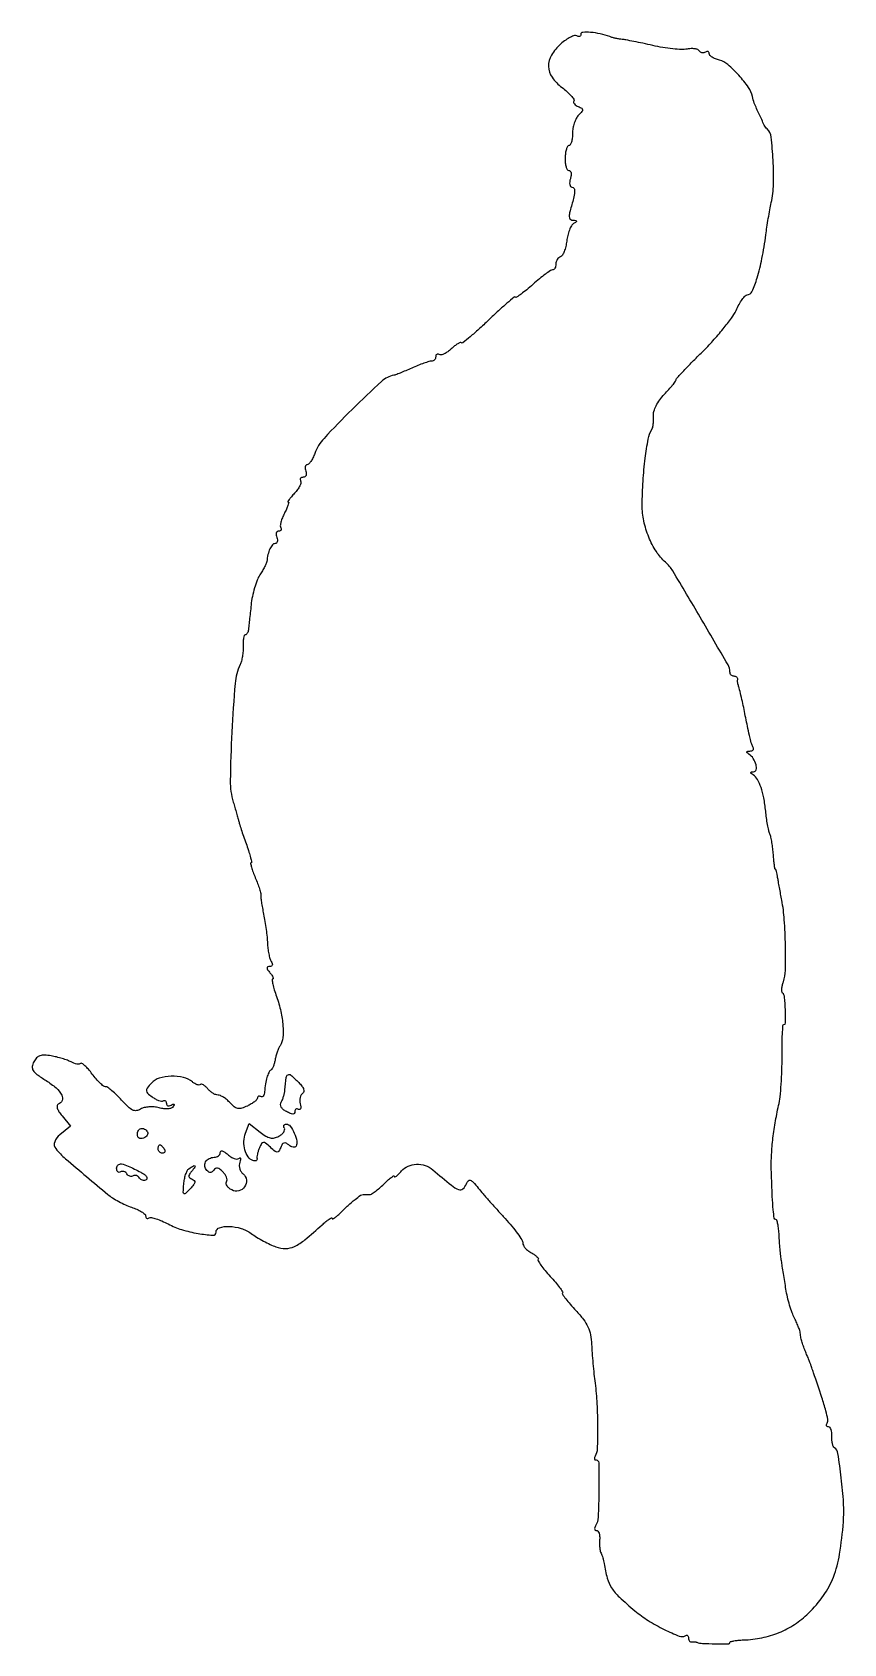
# Model space of a CAD drawing. Extents: x 1 to 196, y 1 to 389.
import ezdxf

# ---------------------------------------------------------------- set-up
doc = ezdxf.new("R2010")
doc.units = 0

msp = doc.modelspace()

# ---------------------------------------------------------------- linework, layer by layer
for points in [[(133, 388.802311, -0.125978), (132.922666, 388.500248, -0.188834), (132.716237, 388.327693, -0.14809), (132.403589, 388.318643, -0.072243), (132.033997, 388.478989, 0.219047), (131.47773, 388.547357, 0.041124), (130.504969, 388.146144, 0.037197), (129.359861, 387.447607, 0.026433), (128.18531, 386.507529, 0.074823), (125.935101, 383.801053, 0.144145), (125.222182, 381.098523, 0.146798), (126.091279, 378.475135, 0.07866), (128.483758, 376, -0.020025), (129.722507, 374.98711, -0.031419), (130.692014, 374.011988, -0.03252), (131.33024, 373.180542, -0.293211), (131.338655, 372.742937, 0.195474), (131.282878, 372.408233, 0.113312), (131.461647, 372.03493, 0.081485), (131.856522, 371.677323, 0.05177), (132.410919, 371.39581, -0.036944), (133.221327, 371.014026, -0.262274), (133.437855, 370.655804, -0.187152), (133.275588, 370.196103, -0.019013), (132.474301, 369.331444, 0.07756), (131.90872, 368.556693, 0.038185), (131.433076, 367.429951, 0.036713), (131.108674, 366.158014, 0.044111), (131, 364.928571, -0.02739), (130.938483, 363.806437, -0.043092), (130.750953, 362.860268, -0.053182), (130.479066, 362.195162, -0.275809), (130.15218, 362, 0.273605), (129.819348, 361.803133, 0.050284), (129.528351, 361.11875, 0.041626), (129.313282, 360.149474, 0.026686), (129.219063, 359, 0.031645), (129.259127, 357.850674, 0.049537), (129.45272, 356.88125, 0.064465), (129.755992, 356.210897, 0.259925), (130.134271, 356, -0.231387), (130.463366, 355.839088, -0.120678), (130.654412, 355.4125, -0.078068), (130.6706, 354.766316, -0.044169), (130.5, 354, 0.044616), (130.330123, 353.233707, 0.078769), (130.348369, 352.5875, 0.121514), (130.54256, 352.161023, 0.229314), (130.875195, 352, -0.293809), (131.378641, 351.676216, -0.127231), (131.523202, 350.856814, -0.044136), (131.255383, 349.265061, -0.007225), (130.423023, 346.25, 0.034629), (130.199942, 345.22638, 0.112777), (130.254547, 344.538876, 0.186659), (130.572549, 344.139898, 0.130124), (131.133369, 343.984687, -0.020897), (131.799076, 343.949376, -0.345036), (131.950145, 343.806001, -0.278531), (131.860541, 343.591836, -0.016373), (131.252917, 343.177473, 0.122645), (130.745663, 342.644804, 0.03596), (130.255625, 341.617272, 0.03376), (129.852824, 340.340585, 0.030563), (129.609103, 338.978181, -0.028678), (129.376073, 337.646626, -0.037065), (129.003969, 336.463397, -0.040538), (128.559218, 335.565312, -0.178923), (128.106186, 335.202062, 0.103718), (127.683321, 334.955179, 0.070356), (127.324942, 334.525502, 0.066557), (127.082771, 333.98578, 0.072338), (127, 333.416667, -0.055822), (126.93931, 332.874763, -0.075335), (126.759611, 332.416146, -0.094665), (126.493864, 332.108588, -0.168938), (126.181653, 332, 0.149676), (125.688916, 331.849118, 0.009882), (124.461387, 330.983739, 0.013603), (123.023832, 329.865682, 0.009711), (121.474597, 328.540389, -0.009208), (119.957623, 327.240049, -0.015123), (118.621867, 326.203369, -0.008828), (117.500683, 325.416247, -0.359327), (117.223913, 325.442754, 0.387292), (116.940025, 325.455933, 0.0035), (115.172954, 323.968713, 0.009389), (113.119691, 322.14818, 0.005653), (110.75023, 319.916436, -0.00665), (108.376216, 317.689315, -0.01103), (106.308785, 315.882882, -0.004798), (104.54295, 314.435923, -0.382773), (104.212812, 314.453854, 0.305917), (103.928599, 314.508999, 0.034373), (103.311437, 314.194859, 0.032362), (102.556669, 313.673775, 0.020272), (101.742107, 312.974363, -0.032332), (100.896945, 312.283356, -0.043906), (100.048566, 311.782867, -0.051113), (99.313576, 311.520313, -0.201287), (98.848556, 311.593597, 0.102582), (98.525136, 311.711335, 0.178576), (98.249263, 311.652894, 0.166375), (98.064315, 311.423665, 0.087512), (98, 311.059017, -0.09644), (97.921305, 310.654814, -0.097296), (97.696815, 310.311086, -0.098532), (97.361738, 310.080946, -0.101698), (96.967881, 310, 0.074031), (96.363046, 309.909953, 0.010137), (95.14682, 309.512491, 0.011465), (93.71702, 308.975842, 0.009463), (92.217881, 308.340394, -0.003469), (90.751736, 307.698091, -0.004752), (89.422766, 307.141745, -0.00313), (88.301449, 306.692968, -0.054784), (87.923448, 306.590394, 0.14756), (84.957455, 305.163052, 0.009182), (77.813907, 298.374927, 0.011235), (71.04203, 291.392233, 0.099425), (68.81194, 287.75, -0.026118), (68.362429, 286.696893, -0.035916), (67.844535, 285.807813, -0.039037), (67.333993, 285.172963, -0.206739), (66.93356, 285, 0.207574), (66.650344, 284.877129, 0.140365), (66.487648, 284.559375, 0.09073), (66.481179, 284.074655, 0.049738), (66.638374, 283.5, -0.069008), (66.771857, 282.926317, -0.116977), (66.70238, 282.440625, -0.152575), (66.444764, 282.120613, -0.148627), (66.047972, 282, 0.07732), (65.641248, 281.936726, 0.15491), (65.378533, 281.750737, 0.185926), (65.299133, 281.474324, 0.116939), (65.406403, 281.151444, -0.207146), (65.47513, 280.680981, -0.048745), (65.188001, 279.920164, -0.042244), (64.655552, 279.037364, -0.030726), (63.926464, 278.151444, 0.01123), (63.190944, 277.325522, 0.022146), (62.651773, 276.631987, 0.026131), (62.329699, 276.123133, 0.573503), (62.401742, 276, -0.482072), (62.515284, 275.857386, -0.025374), (62.332325, 275.213249, -0.024489), (61.9908, 274.349299, -0.01329), (61.491875, 273.3217, 0.025498), (60.997127, 272.236041, 0.03247), (60.659705, 271.188777, 0.034119), (60.500688, 270.307726, 0.167523), (60.610195, 269.8217, -0.10287), (60.724, 269.508527, -0.178761), (60.666989, 269.241374, -0.16614), (60.444349, 269.062256, -0.087275), (60.090402, 269, 0.172457), (59.747127, 268.877971, 0.149855), (59.53372, 268.559375, 0.105471), (59.493584, 268.074174, 0.059765), (59.638374, 267.5, -0.057339), (59.786151, 266.925703, -0.102119), (59.753976, 266.440625, -0.148301), (59.552548, 266.122333, -0.179936), (59.22362, 266, 0.224533), (58.587992, 265.699407, 0.063896), (57.99252, 264.748979, 0.050377), (57.515094, 263.361521, 0.033317), (57.239461, 261.697277, -0.082583), (57.118378, 261.246318, -0.012696), (56.711264, 260.408871, -0.013884), (56.173531, 259.437648, -0.011656), (55.551621, 258.43844, 0.052774), (54.898382, 257.166934, 0.021119), (54.269119, 255.311093, 0.020618), (53.75385, 253.236494, 0.024458), (53.445534, 251.241163, -0.000191), (53.244994, 249.334288, -0.000224), (53.053252, 247.525529, -0.000197), (52.889868, 245.996573, -0.001377), (52.807711, 245.25, -0.047388), (52.70723, 244.771693, -0.062788), (52.523095, 244.367188, -0.077849), (52.288228, 244.092814, -0.178727), (52.036868, 244, 0.31603), (51.799103, 243.833044, 0.039763), (51.623864, 243.192187, 0.035137), (51.519307, 242.304071, 0.021573), (51.515297, 241.25, -0.027197), (51.497608, 240.074373, -0.021779), (51.354829, 238.815961, -0.022285), (51.119402, 237.661026, -0.050847), (50.817045, 236.825612, 0.091653), (49.585096, 232.305224, 0.008255), (48.79908, 220.549697, 0.008976), (48.420362, 208.829902, 0.077414), (49.149168, 203.664471, -0.002192), (49.543973, 202.342921, -0.002054), (49.935976, 200.988938, -0.002043), (50.273999, 199.784552, -0.007047), (50.478881, 199, 0.016218), (50.713803, 198.163474, 0.003264), (51.189544, 196.692188, 0.003443), (51.766255, 194.987115, 0.003212), (52.379689, 193.25, -0.009178), (52.93355, 191.619898, -0.01605), (53.32359, 190.248438, -0.010662), (53.571514, 189.158509, -0.474798), (53.442221, 189, 0.480367), (53.320394, 188.847846, 0.014606), (53.548862, 187.95192, 0.018699), (53.925634, 186.800692, 0.010524), (54.463936, 185.43207, -0.009515), (55.0243, 184.015752, -0.012801), (55.474006, 182.711861, -0.009906), (55.796748, 181.617196, -0.119897), (55.80904, 181.18207, 0.082112), (55.788277, 180.736418, 0.006511), (55.942501, 179.559713, 0.008692), (56.170412, 178.153939, 0.006549), (56.467935, 176.616952, -0.010716), (56.784969, 174.902733, -0.007498), (57.071691, 172.958944, -0.007568), (57.29039, 171.087264, -0.0156), (57.393457, 169.616952, 0.021485), (57.498739, 168.331948, 0.020886), (57.714413, 167.048417, 0.021327), (57.998914, 165.93835, 0.069311), (58.316223, 165.25, -0.059092), (58.563088, 164.74193, -0.158588), (58.570908, 164.344838, -0.212663), (58.352249, 164.092466, -0.109881), (57.936572, 164, 0.088789), (57.452761, 163.913403, 0.325525), (57.290242, 163.669175, 0.142917), (57.435097, 163.240932, 0.020663), (58, 162.5, -0.021585), (58.437625, 161.923808, -0.047059), (58.70939, 161.440625, -0.093775), (58.78425, 161.122767, -0.427247), (58.666804, 161, 0.458155), (58.504932, 160.81227, 0.016363), (58.697691, 159.755287, 0.020113), (59.051676, 158.387963, 0.01141), (59.583732, 156.762678, -0.029327), (60.624162, 153.151915, -0.037574), (61.129976, 149.731036, -0.042509), (61.091539, 146.837278, -0.115306), (60.435053, 144.907121, 0.036047), (60.076799, 144.227929, 0.018893), (59.726182, 143.338593, 0.018696), (59.434014, 142.395322, 0.027194), (59.253677, 141.54341, -0.02891), (59.08386, 140.754556, -0.03016), (58.825953, 140.001941, -0.031634), (58.524453, 139.383623, -0.102985), (58.224747, 139.04341, 0.119889), (57.693287, 138.397889, 0.041986), (57.259901, 137.267897, 0.033619), (56.926335, 135.741079, 0.018175), (56.71212, 133.828396, -0.04802), (56.60624, 133.21582, -0.096995), (56.389449, 132.778807, -0.161972), (56.103087, 132.584677, -0.210054), (55.792414, 132.628295, 0.079257), (55.48893, 132.754961, 0.155445), (55.23048, 132.736524, 0.182909), (55.05769, 132.578291, 0.114973), (54.992198, 132.309017, -0.189297), (54.837187, 131.925173, -0.035721), (54.268981, 131.404883, -0.033689), (53.477261, 130.860164, -0.02529), (52.541138, 130.367181, -0.035832), (51.185146, 129.852885, -0.117991), (50.236486, 129.799719, -0.123595), (49.391994, 130.181774, -0.041132), (48.393953, 131.117181, 0.032347), (47.651719, 131.837711, 0.03356), (46.831424, 132.446922, 0.035628), (46.053899, 132.872166, 0.107726), (45.467457, 133, -0.095694), (44.908559, 133.107955, -0.042053), (44.232441, 133.447724, -0.039586), (43.554294, 133.940983, -0.042547), (42.979944, 134.524166, 0.034968), (42.457854, 135.070587, 0.05576), (41.935151, 135.449183, 0.076276), (41.489569, 135.618526, 0.254365), (41.199509, 135.532842, -0.212479), (40.901539, 135.418412, -0.068242), (40.425277, 135.509185, -0.054134), (39.860096, 135.770287, -0.037966), (39.287708, 136.176187, 0.115377), (37.10489, 137.265789, 0.065939), (34.159182, 137.565982, 0.06697), (31.300802, 137.093342, 0.135221), (29.389472, 135.877868, 0.019146), (28.381723, 134.674793, 0.180274), (28.184456, 134.042182, 0.199642), (28.460018, 133.4696, 0.024199), (29.569591, 132.572772, 0.032721), (30.35602, 132.073175, 0.041758), (31.140917, 131.725419, 0.047165), (31.817346, 131.560359, 0.176461), (32.238972, 131.647693, -0.128209), (32.528201, 131.736701, -0.189376), (32.776448, 131.651449, -0.146462), (32.94381, 131.393091, -0.071111), (33, 131, 0.123177), (33.092106, 130.631794, 0.188059), (33.339137, 130.419987, 0.150165), (33.712876, 130.405439, 0.073727), (34.154508, 130.595492, -0.029849), (34.594428, 130.832344, -0.269714), (34.803564, 130.812906, -0.350523), (34.853349, 130.637762, -0.039079), (34.649731, 130.24227, -0.159679), (34.192054, 129.856353, -0.072711), (33.422834, 129.669181, -0.056066), (32.416272, 129.687797, -0.033841), (31.245222, 129.922941, 0.043226), (30.043143, 130.140964, 0.040439), (28.793933, 130.156192, 0.042836), (27.653088, 129.978792, 0.07794), (26.784643, 129.616268, -0.10509), (25.781492, 129.259605, -0.144228), (24.840526, 129.405949, -0.082221), (23.758933, 130.153622, -0.018266), (22.195444, 131.781088, 0.015586), (21.023791, 133.013844, 0.020713), (19.88005, 134.054445, 0.018526), (18.882446, 134.828284, 0.156944), (18.348859, 135, -0.167276), (17.840617, 135.174928, -0.023888), (16.993251, 135.904342, -0.024973), (16.042746, 136.899678, -0.01895), (15.100002, 138.07861, 0.018722), (14.188206, 139.219904, 0.031744), (13.332864, 140.093247, 0.034747), (12.623775, 140.646852, 0.359037), (12.280461, 140.613794, -0.186487), (11.95225, 140.468537, -0.053728), (11.388247, 140.502096, -0.046049), (10.708716, 140.682007, -0.035151), (10.006247, 140.996657, 0.034997), (9.127667, 141.390516, 0.013895), (7.873664, 141.811206, 0.013672), (6.490061, 142.191967, 0.016707), (5.176857, 142.468842, 0.032112), (3.58612, 142.644829, 0.094866), (2.502562, 142.488613, 0.119481), (1.699052, 141.973378, 0.067949), (1.017847, 141.033348, 0.088936), (0.641568, 139.874616, 0.18107), (0.849007, 138.95421, 0.093086), (1.768256, 137.997765, 0.014124), (3.978719, 136.513434, -0.036966), (6.407638, 134.716319, -0.096658), (7.745083, 133.018377, -0.208928), (7.827928, 131.695448, -0.228785), (6.91123, 130.803743, 0.279645), (6.627673, 130.4696, 0.119256), (6.675839, 129.861661, 0.064759), (7.085793, 129.003791, 0.027373), (7.839026, 127.97041), (9.855591, 125.5), (7.303889, 123.445335, 0.133876), (6.048917, 121.712179, 0.265225), (6.30743, 120.089281, 0.047503), (8.679432, 117.649977, 0.001633), (18.852654, 109.060594, 0.033305), (19.997445, 108.223575, 0.017759), (21.512186, 107.337628, 0.017604), (23.130126, 106.539023, 0.026139), (24.602654, 105.966121, -0.024401), (25.903849, 105.465075, -0.034478), (27.00203, 104.88595, -0.036914), (27.791483, 104.31275, -0.220731), (28, 103.863431, 0.095404), (28.064429, 103.528841, 0.173407), (28.24664, 103.322703, 0.172247), (28.519269, 103.278039, 0.093979), (28.839626, 103.400883, -0.194651), (29.374441, 103.492182, -0.024519), (30.529725, 103.179352, -0.025872), (31.922374, 102.646869, -0.01877), (33.414105, 101.91804, 0.049154), (36.679522, 100.561332, 0.031855), (40.663351, 99.620723, 0.0267), (44.213521, 99.21142, 0.432313), (45, 99.951035, -0.331564), (45.803491, 101.0295, -0.081496), (48.136684, 101.328687, -0.064848), (51.023838, 100.849082, -0.083563), (53.428513, 99.655089, 0.019956), (54.787836, 98.749471, 0.013012), (56.422608, 97.809618, 0.013091), (58.067481, 96.974977, 0.02425), (59.449593, 96.398929, 0.088651), (61.762027, 96.003019, 0.10985), (63.885331, 96.491441, 0.061364), (66.445499, 98.123391, 0.012043), (70.577069, 101.704545, -0.013674), (71.507404, 102.505642, -0.027779), (72.288264, 103.072593, -0.039701), (72.841171, 103.36971, -0.541292), (73, 103.265984, 0.521415), (73.145398, 103.164464, 0.058612), (73.573398, 103.381242, 0.033401), (74.202181, 103.861924, 0.01562), (74.951993, 104.561439, -0.009005), (76.882979, 106.411267, -0.016782), (78.522589, 107.827313, -0.01507), (79.850019, 108.833636, -0.166262), (80.480332, 109.021054, 0.004885), (80.744431, 109.012938, 0.001668), (81.127745, 109.006185, 0.001658), (81.550987, 109.001544, 0.001912), (81.954545, 109, 0.137445), (82.47108, 109.144724, 0.020613), (83.37642, 109.747727, 0.021855), (84.409998, 110.570796, 0.017301), (85.454545, 111.545455, -0.012911), (86.432032, 112.473721, -0.026519), (87.252273, 113.138008, -0.038366), (87.832647, 113.494645, -0.561037), (88, 113.392445, 0.516515), (88.142764, 113.291115, 0.076613), (88.514062, 113.48879, 0.036717), (89.077429, 113.978483, 0.016205), (89.75, 114.701251, -0.109677), (91.33301, 115.868306, -0.09521), (93.345283, 116.333008, -0.091803), (95.450012, 116.023548, -0.093145), (97.292419, 114.981264, 0.004659), (101.811019, 111.242277, 0.072926), (103.530199, 110.220253, 0.289355), (104.56787, 110.401117, 0.117663), (105.413718, 111.635748, -0.088317), (105.844062, 112.349481, -0.312456), (106.335722, 112.473109, -0.118655), (107.013807, 112.013621, -0.01262), (108.270707, 110.562504, 0.006486), (109.415001, 109.208172, 0.002271), (111.093583, 107.290636, 0.002255), (112.959408, 105.197736, 0.002635), (114.75, 103.228347, -0.012638), (116.377735, 101.3645, -0.016921), (117.751563, 99.589817, -0.01413), (118.787259, 98.065062, -0.143066), (119, 97.336775, 0.128731), (119.147987, 96.771507, 0.051778), (119.612659, 96.11449, 0.04671), (120.287713, 95.474924, 0.043442), (121.085646, 94.954163, -0.024199), (121.853501, 94.494113, -0.043269), (122.427657, 94.034868, -0.060239), (122.752434, 93.640817, -0.35216), (122.725414, 93.392081, 0.349299), (122.688061, 93.063807, 0.014248), (123.393543, 92.00396, 0.019513), (124.375194, 90.725475, 0.011934), (125.626023, 89.29269, -0.010029), (126.882049, 87.864963, -0.016476), (127.879347, 86.602264, -0.010388), (128.624695, 85.546605, -0.359203), (128.597591, 85.264258, 0.365177), (128.573426, 84.981097, 0.009313), (129.389895, 83.870071, 0.015553), (130.46855, 82.54565, 0.009439), (131.821279, 81.04457, -0.024003), (133.643677, 78.899912, -0.055809), (134.735512, 77.098298, -0.06176), (135.338242, 75.216551, -0.035594), (135.612709, 72.849901, 0.007419), (135.732561, 70.825627, 0.003881), (135.938721, 68.309033, 0.003859), (136.190143, 65.73098, 0.0059), (136.451761, 63.5, -0.01904), (136.900582, 58.551837, -0.012934), (137.050554, 52.89715, -0.008041), (136.969115, 47.620248, -0.131261), (136.463173, 45.940413, 0.063748), (136.29964, 45.580278, 0.134985), (136.290344, 45.276374, 0.191666), (136.431521, 45.077155, 0.145025), (136.690983, 45.000433, -0.411052), (137.348078, 44.351096, -0.00479), (137.359887, 37.649584, -0.008144), (137.204173, 31.190853, -0.129004), (136.566751, 29.108006, 0.061324), (136.371527, 28.683539, 0.130714), (136.354101, 28.325477, 0.191579), (136.510949, 28.091165, 0.151732), (136.804447, 28, -0.233923), (137.144028, 27.831932, -0.082932), (137.404483, 27.339062, -0.060681), (137.551499, 26.61174, -0.039006), (137.551723, 25.75, 0.02322), (137.522512, 24.816515, 0.022355), (137.579089, 23.872352, 0.022935), (137.704275, 23.046367, 0.071642), (137.890918, 22.517581, -0.033159), (138.104618, 22.033939, -0.015136), (138.321637, 21.377958, -0.014913), (138.509377, 20.670524, -0.019871), (138.634844, 20.017581, 0.02974), (139.381073, 16.509055, 0.077511), (140.439062, 14.16353, 0.061004), (142.310884, 11.942627, 0.013376), (146.066335, 8.636343, 0.033788), (149.30072, 6.290084, 0.025099), (153.153949, 4.13556, 0.018482), (156.774971, 2.506803, 0.239241), (158.205744, 2.627157, -0.112217), (158.508124, 2.730755, -0.183908), (158.766687, 2.662753, -0.158608), (158.940487, 2.427002, -0.080341), (159, 2.059017, 0.070581), (159.056168, 1.663103, 0.098132), (159.220313, 1.345872, 0.11953), (159.464438, 1.15651, 0.145617), (159.75, 1.118421, -0.030036), (160.073799, 1.149781, -0.023578), (160.426562, 1.146022, -0.024128), (160.755251, 1.111033, -0.052591), (161, 1.046087, 0.079966), (162.376904, 0.759983, 0.009881), (165.452017, 0.681493, 0.004477), (168.697698, 0.691867, 0.409289), (169.003541, 1, -0.337716), (169.158694, 1.201542, -0.019967), (169.95902, 1.383386, -0.0235), (171.008022, 1.527468, -0.014449), (172.252943, 1.603015, 0.042043), (176.713616, 2.121663, 0.047575), (180.835843, 3.373661, 0.048465), (184.582064, 5.356466, 0.046724), (187.926635, 8.044711, 0.045905), (191.576262, 12.302494, 0.062759), (193.957751, 16.750802, 0.051642), (195.44848, 22.287768, 0.020879), (196.370816, 30.064363, 0.034018), (196.408841, 34.650288, 0.015165), (195.865373, 40.669473, 0.008198), (195.053216, 46.570587, 0.201189), (194.207518, 47.949204, -0.141731), (193.922009, 48.312755, -0.041322), (193.708519, 48.999141, -0.037914), (193.586114, 49.848306, -0.032682), (193.584284, 50.75, 0.039064), (193.571552, 51.611705, 0.060267), (193.414048, 52.339062, 0.081754), (193.146575, 52.832434, 0.231737), (192.804447, 53, -0.112536), (192.496631, 53.070169, -0.184056), (192.314862, 53.261988, -0.158356), (192.291589, 53.550982, -0.080128), (192.433175, 53.891875, 0.184428), (192.605714, 54.794778, 0.021503), (192.151313, 56.836985, 0.014408), (191.177673, 60.090796, 0.002684), (189.187024, 66, -0.000068), (188.97765, 66.610941, -0.000074), (188.773821, 67.20625, -0.000069), (188.599154, 67.716867, -0.000357), (188.502572, 68, 0.0128), (188.383279, 68.323162, 0.000991), (188.039823, 69.180061, 0.001355), (187.625274, 70.200442, 0.001034), (187.166206, 71.3151, -0.013191), (186.719336, 72.479773, -0.01372), (186.340763, 73.651328, -0.013517), (186.069189, 74.68017, -0.056521), (185.993839, 75.3151, 0.069001), (185.90357, 75.942122, 0.016871), (185.579994, 76.936809, 0.016966), (185.12772, 78.062046, 0.016196), (184.593657, 79.171909, -0.033461), (184.01015, 80.499938, -0.014585), (183.407801, 82.330321, -0.014357), (182.878643, 84.319142, -0.018572), (182.514264, 86.171909, -0.000059), (182.223068, 88.01221, -0.00005), (181.914824, 89.962998, -0.00005), (181.633627, 91.744922, -0.000138), (181.436053, 93, -0.011186), (181.272161, 94.220441, -0.004711), (181.104108, 95.867188, -0.004658), (180.957419, 97.631263, -0.006052), (180.857673, 99.25, 0.014643), (180.744271, 100.687572, 0.023725), (180.554478, 101.898665, 0.020287), (180.325361, 102.821099, 0.332903), (180.086066, 103.000774, -0.369333), (179.697339, 103.334158, -0.01491), (179.448997, 105.318801, -0.012777), (179.22603, 108.5397, -0.002344), (178.994206, 114.5, -0.02023), (179.017055, 118.14593, -0.015516), (179.326533, 122.118301, -0.014783), (179.906093, 126.280792, -0.013792), (180.741581, 130.5, 0.028552), (181.08647, 132.558734, 0.009532), (181.360546, 135.601566, 0.009452), (181.536418, 138.98951, 0.010643), (181.574487, 142.250012, -0.006048), (181.58187, 145.221622, -0.010069), (181.668755, 147.723279, -0.004016), (181.800387, 149.813706, -0.393944), (182, 149.999414, 0.413455), (182.439392, 150.4366, 0.010357), (182.386954, 153.539192, 0.013401), (182.189234, 156.604548, 0.17531), (181.713234, 157.6201, -0.171646), (181.537732, 157.987706, -0.042689), (181.524119, 158.664375, -0.038645), (181.642236, 159.487859, -0.030543), (181.891694, 160.352823, 0.080232), (182.393197, 163.082026, 0.01024), (182.399941, 169.068106, 0.012909), (182.118607, 175.292282, 0.028648), (181.511428, 180, -0.00075), (181.23469, 181.486619, -0.000635), (180.946422, 183.059375, -0.00064), (180.687287, 184.493805, -0.001791), (180.510561, 185.5, 0.010273), (180.362454, 186.266685, 0.016519), (180.201393, 186.9125, 0.010499), (180.043431, 187.425983, 0.323462), (179.940988, 187.5, -0.371937), (179.844481, 187.583315, -0.00392), (179.712661, 188.528125, -0.009941), (179.586834, 189.658029, -0.006016), (179.480613, 191, 0.013004), (179.345426, 192.450003, 0.012446), (179.133567, 193.9125, 0.01248), (178.882372, 195.193004, 0.042942), (178.628756, 196, -0.041918), (178.365319, 196.832296, -0.010399), (178.078243, 198.234375, -0.010561), (177.816058, 199.858597, -0.010415), (177.621317, 201.5, 0.021385), (177.174683, 204.668808, 0.038267), (176.500843, 207.209154, 0.048068), (175.63066, 209.097354, 0.111074), (174.572942, 210.234687, -0.029914), (174.138169, 210.57227, -0.26672), (174.0628, 210.792698, -0.31465), (174.216321, 210.941345, -0.036771), (174.718615, 210.984687, 0.347289), (175.326567, 211.477402, 0.121724), (175.301247, 212.679713, 0.080363), (174.636511, 214.153599, 0.096879), (173.572942, 215.234687, -0.036237), (173.160068, 215.56371, -0.290385), (173.100316, 215.788073, -0.285479), (173.278028, 215.940724, -0.03547), (173.809017, 215.984687, 0.064733), (174.273173, 216.050562, 0.134656), (174.584628, 216.236398, 0.188714), (174.696764, 216.507589, 0.144141), (174.611201, 216.820073, -0.065543), (174.252563, 217.617427, -0.013543), (173.848993, 219.106334, -0.008762), (173.3258, 221.445084, -0.001903), (172.509087, 225.5, 0.005364), (172.111643, 227.405049, 0.004457), (171.649126, 229.422901, 0.003423), (171.205578, 231.226948, 0.030963), (170.95809, 232, -0.053202), (170.891549, 232.244774, -0.024504), (170.855205, 232.573438, -0.02394), (170.850527, 232.9262, -0.030507), (170.881579, 233.25, 0.137085), (170.848335, 233.535622, 0.119953), (170.671464, 233.779687, 0.101574), (170.373191, 233.943594, 0.075146), (170, 234, -0.104224), (169.618433, 234.08041, -0.099021), (169.29375, 234.30869, -0.096642), (169.076154, 234.649731, -0.094084), (169, 235.050859, 0.132406), (168.542514, 236.748167, 0.001188), (161.818136, 248.252885, 0.00183), (155.209008, 259.405334, 0.079221), (153.456316, 261.5, -0.071206), (151.237108, 264.067905, -0.045839), (149.420947, 267.565818, -0.044557), (148.219103, 271.475534, -0.054241), (147.833859, 275.284409, -0.013814), (148.037657, 281.07156, -0.015793), (148.559692, 286.584482, -0.01478), (149.283991, 291.203137, -0.086251), (150.141167, 293.5, 0.077201), (150.353213, 294.038437, 0.025851), (150.496183, 294.874431, 0.025017), (150.560971, 295.830439, 0.026095), (150.528349, 296.774659, -0.094425), (150.641928, 297.888986, -0.044103), (151.1796, 299.24294, -0.039732), (152.045647, 300.66959, -0.034443), (153.165302, 302.015557, 0.008116), (154.251404, 303.189632, 0.011806), (155.167308, 304.262463, 0.007455), (155.892171, 305.18092, 0.164773), (156, 305.499241, -0.188616), (156.132904, 305.839021, -0.00205), (157.864195, 307.698173, -0.006076), (159.913669, 309.828517, -0.003875), (162.346195, 312.258343, 0.014263), (164.905381, 314.923174, 0.01365), (167.347471, 317.768076, 0.01372), (169.363572, 320.39485, 0.046703), (170.460137, 322.25, -0.018555), (171.203621, 323.686465, -0.026389), (171.976158, 324.898438, -0.024878), (172.686495, 325.795055, -0.216034), (173.138692, 326, 0.296719), (174.312381, 326.763754, 0.028734), (175.56602, 330.098702, 0.027965), (176.730753, 334.733554, 0.01545), (177.657715, 340.5, -0.006307), (177.913895, 342.303484, -0.003848), (178.259576, 344.426448, -0.003856), (178.634613, 346.525306, -0.006823), (178.980876, 348.24961, 0.046323), (179.508144, 352.650377, 0.020756), (179.421581, 358.482641, 0.014944), (178.938769, 364.067688, 0.174032), (177.979646, 366, -0.086659), (177.294644, 366.934664, -0.007725), (176.037366, 369.576974, -0.009783), (174.880568, 372.245052, -0.049376), (174.415366, 373.799037, 0.104958), (173.46689, 376.033983, 0.031198), (171.141908, 378.951348, 0.030734), (168.49197, 381.542061, 0.117219), (166.455032, 382.600642, -0.034259), (165.515139, 382.906278, -0.046319), (164.721166, 383.315056, -0.054707), (164.168728, 383.759362, -0.198589), (164, 384.167425, 0.114522), (163.926562, 384.483848, 0.184939), (163.726548, 384.66979, 0.156793), (163.424966, 384.691588, 0.078831), (163.069098, 384.542705, -0.093683), (162.672241, 384.390259, -0.096524), (162.251487, 384.395526, -0.0991), (161.872249, 384.556996, -0.104665), (161.592965, 384.849579, 0.167896), (161.216449, 385.156886, 0.052572), (160.50016, 385.337342, 0.045822), (159.600684, 385.382506, 0.036885), (158.63842, 385.271212, -0.058582), (157.334414, 385.177352, -0.014866), (155.21413, 385.336471, -0.014953), (152.786514, 385.665068, -0.014622), (150.364553, 386.140127, 0.003237), (148.00921, 386.658072, 0.003863), (145.782087, 387.114771, 0.003343), (143.899708, 387.47259, 0.025087), (143, 387.591129, -0.022878), (142.317273, 387.678014, -0.012968), (141.5, 387.842206, -0.012927), (140.683244, 388.050802, -0.020731), (140, 388.27522, 0.035272), (137.719975, 388.951385, 0.035672), (135.376109, 389.297167, 0.035123), (133.472371, 389.30657, 0.395221)], [(64.963525, 136.036475, -0.032501), (65.72764, 135.165997, -0.08), (66.131115, 134.419981, -0.1377), (66.167596, 133.836512, -0.204268), (65.876407, 133.423616, 0.13173), (65.510974, 133.035472, 0.069449), (65.279462, 132.410271, 0.061447), (65.208962, 131.656283, 0.056628), (65.319623, 130.885761, -0.035946), (65.447698, 130.197256, -0.103734), (65.402056, 129.71661, -0.249166), (65.202524, 129.518823, -0.214761), (64.906741, 129.557637, 0.09805), (64.560952, 129.687043, 0.175442), (64.266355, 129.631996, 0.170083), (64.069155, 129.398715, 0.091463), (64, 129.023833, -0.155257), (63.865774, 128.601982, -0.242155), (63.534626, 128.429783, -0.102657), (62.937014, 128.551072, -0.021644), (61.971992, 129.01499, -0.050936), (61.19162, 129.541095, -0.092802), (60.703583, 130.131504, -0.124534), (60.544854, 130.73329, -0.145089), (60.706679, 131.300173, 0.044405), (61.009336, 131.88511, 0.022921), (61.28655, 132.661613, 0.022594), (61.500302, 133.492202, 0.031685), (61.609687, 134.25, -0.00964), (61.90892, 137.253883, -0.245456), (62.358889, 137.911652, -0.3144), (63.070113, 137.826043, -0.014095)], [(28.435239, 124.104785, -0.160704), (28.527613, 123.718783, -0.122111), (28.387051, 123.304103, -0.094924), (28.024563, 122.922037, -0.064087), (27.494256, 122.63617, -0.076022), (26.882944, 122.502894, -0.151817), (26.406756, 122.618633, -0.165347), (26.106064, 122.97324, -0.094172), (26, 123.531385, -0.128597), (26.245023, 124.468306, -0.21), (26.890389, 124.954077, -0.198008), (27.717023, 124.820919, -0.117169)], [(60.134882, 123.072186, 0.049392), (60.826919, 123.535644, 0.072276), (61.319244, 124.077336, 0.095905), (61.545339, 124.608887, 0.193491), (61.468991, 125.050173, -0.091851), (61.328229, 125.412675, -0.170427), (61.374957, 125.720988, -0.175129), (61.602236, 125.926866, -0.097631), (61.973207, 126, -0.245386), (62.912281, 125.509599, -0.048915), (63.867429, 123.804092, -0.049128), (64.485776, 121.903784, -0.189697), (64.293559, 120.701442, -0.189474), (64.012264, 120.481853, -0.11123), (63.580313, 120.452971, -0.081572), (63.05781, 120.624715, -0.053143), (62.527755, 120.976965, 0.057368), (61.877341, 121.401346, 0.191999), (61.379414, 121.443332, 0.179743), (60.967558, 121.129621, 0.049479), (60.595934, 120.389404, -0.034343), (60.164578, 119.461296, -0.275183), (59.774258, 119.232603, -0.170649), (59.252235, 119.420274, -0.013102), (58.102706, 120.407052, 0.014597), (56.944992, 121.394858, 0.182053), (56.406201, 121.571626, 0.255194), (55.984794, 121.317378, 0.029215), (55.464797, 120.293172, 0.023515), (55.179353, 119.544741, 0.024101), (54.968103, 118.778893, 0.024733), (54.850431, 118.099485, 0.086097), (54.872491, 117.65625, -0.15687), (54.846653, 117.368983, -0.188871), (54.658372, 117.176456, -0.126925), (54.317223, 117.117648, -0.060061), (53.876753, 117.207749, -0.165672), (52.722609, 118.085337, -0.083618), (51.959195, 119.769993, -0.074115), (51.729444, 121.837525, -0.079933), (52.125912, 123.825855), (52.991673, 126.15171), (55.60271, 124.097868, 0.028611), (56.98844, 123.130776, 0.082573), (58.069169, 122.689902, 0.107594), (59.061256, 122.681767, 0.07143)], [(32.5, 120, -0.082592), (32.656512, 119.6179, -0.161196), (32.6254, 119.29375, -0.182303), (32.413961, 119.078288, -0.108972), (32.059017, 119, -0.093332), (31.654762, 119.076123, -0.09642), (31.311086, 119.29375, -0.099167), (31.081062, 119.618444, -0.105053), (31, 120, -0.042167), (31.032345, 120.382849, -0.061769), (31.129539, 120.70625, -0.081139), (31.272352, 120.92554, -0.210953), (31.440983, 121, -0.151918), (31.65171, 120.934461, -0.038439), (31.933975, 120.70625, -0.035638), (32.231006, 120.382774, -0.029505)], [(50.490481, 117.747818, -0.131745), (50.74833, 117.880542, -0.405845), (50.899164, 117.786461, -0.120957), (50.899631, 117.425883, -0.026031), (50.71877, 116.823113, 0.087019), (50.593897, 116.095445, 0.067607), (50.705108, 115.298534, 0.067263), (51.026015, 114.556114, 0.084137), (51.514658, 113.987835, -0.193011), (52.308998, 112.522467, -0.18499), (51.889242, 110.881573, -0.179705), (50.465108, 109.90957, -0.185764), (48.775234, 110.120291, -0.052382), (48.118198, 110.566009, -0.07538), (47.655745, 111.09372, -0.098762), (47.451394, 111.617125, -0.184273), (47.53575, 112.057844, 0.158227), (47.652247, 112.534467, 0.070084), (47.513059, 113.174702, 0.059234), (47.157525, 113.870586, 0.048722), (46.627516, 114.515342, 0.037384), (45.912406, 115.130827, 0.113453), (45.327524, 115.385029, 0.177561), (44.847868, 115.303972, 0.125237), (44.45089, 114.920538, -0.080642), (44.091954, 114.506732, -0.161089), (43.693421, 114.349436, -0.147502), (43.254274, 114.455232, -0.064112), (42.774265, 114.825735, -0.160589), (42.278425, 115.809307, -0.16669), (42.474944, 116.877964, -0.146296), (43.32581, 117.699827, -0.119953), (44.559017, 118, 0.078666), (45.109471, 118.087143, 0.090661), (45.576711, 118.339278, 0.100779), (45.889079, 118.714496, 0.12397), (46, 119.154988, -0.236611), (46.157192, 119.468565, -0.231272), (46.505056, 119.534345, -0.089375), (47.081841, 119.258609, -0.027844), (47.831152, 118.652806, 0.042888), (48.592971, 118.073858, 0.059095), (49.36768, 117.703383, 0.074327), (50.039046, 117.58147, 0.19455)], [(26.824473, 114.408729, -0.037416), (27.645126, 113.90457, -0.079652), (28.170804, 113.379666, -0.150699), (28.325225, 112.9259, -0.267653), (28.143572, 112.588732, -0.101805), (27.711138, 112.430556, -0.098554), (27.246055, 112.453233, -0.097269), (26.820238, 112.653243, -0.096339), (26.5, 113, 0.082063), (26.191085, 113.354115, 0.092249), (25.796119, 113.572832, 0.100657), (25.377779, 113.623747, 0.11907), (25, 113.5, -0.11907), (24.622221, 113.376253, -0.100657), (24.203881, 113.427168, -0.092249), (23.808915, 113.645885, -0.082063), (23.5, 114, 0.088941), (23.185645, 114.350569, 0.094986), (22.775821, 114.560288, 0.099917), (22.334982, 114.597587, 0.110145), (21.930902, 114.457295, -0.149363), (21.5778, 114.36448, -0.191612), (21.273452, 114.499711, -0.132186), (21.067805, 114.866337, -0.062165), (21, 115.409598, -0.221818), (21.35837, 116.177653, -0.220429), (22.178649, 116.399155, -0.066421), (23.793027, 115.894771, -0.010157)], [(39.080707, 114.597246, 0.033146), (38.559314, 113.876794, 0.158285), (38.437138, 113.390662, 0.221321), (38.639929, 113.022403, 0.069572), (39.208262, 112.717144, -0.115058), (39.714126, 112.383484, -0.243838), (39.840418, 111.944721, -0.118849), (39.555775, 111.331644, -0.022691), (38.742877, 110.398489, -0.009785), (37.600131, 109.246978, -0.36559), (37.258756, 109.223502, -0.251698), (37.084021, 109.589602, -0.006075), (37.200477, 111.528591, -0.03027), (37.359454, 112.719927, -0.033473), (37.65833, 113.842963, -0.035608), (38.041376, 114.753491, -0.122471), (38.4576, 115.234687, -0.012679), (39.543238, 115.95936, -0.353736), (39.859147, 115.922303, -0.369206), (39.879815, 115.61274, -0.013007)]]:
    msp.add_lwpolyline(points, format="xyb", close=True)

doc.saveas('drawing.dxf')
